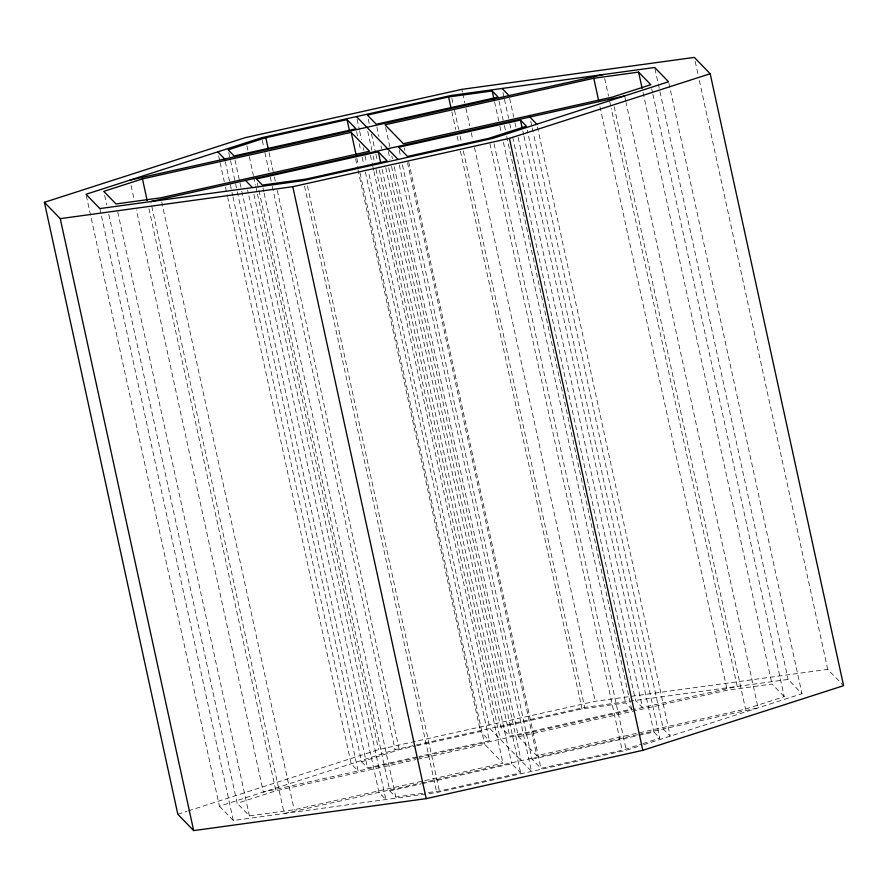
<?xml version="1.0" encoding="UTF-8"?>
<svg xmlns="http://www.w3.org/2000/svg" width="888" height="888" viewBox="0 0 888 888"><rect width="100%" height="100%" fill="white"/><g stroke="black" fill="none" stroke-linecap="round" stroke-linejoin="round"><path stroke-width="0.67" stroke-dasharray="4.44 3.33" d="M177.822 814.263L187.013 811.299M188.323 810.877L378.599 749.616L595.226 701.309L827.738 669.341L843.6 685.68M86.303 195.638L219.436 806.226L395.105 749.661L584.67 707.392L788.111 679.42L801.986 693.717L643.356 744.788M237.318 191.819L361.594 761.793L399.234 749.672L415.484 746.042M108.78 214.374L237.185 803.296L275.879 790.842L415.928 759.606M394.194 166.778L518.459 736.751L536.807 755.644L745.543 709.09L784.237 696.636L652.88 94.183M402.442 164.857L532.023 759.196L540.947 768.386L622.188 750.271L641.658 744M642.956 743.578L659.828 738.15L527.294 130.27M219.436 806.226L233.322 820.523L436.752 792.551L626.318 750.282L642.046 745.21M416.838 745.742L480.475 731.557L489.399 740.747L418.992 756.443M500.788 727.028L582.029 708.913L625.618 702.919L631.568 709.046L509.712 736.219L500.788 727.028L379.176 169.242M361.594 761.793L367.543 767.92L417.638 756.743M417.704 757.664L263.359 792.085L136.419 209.934M419.058 757.364L737.251 686.413L611.199 108.325M417.282 759.307L484.615 744.299L502.963 763.192L294.217 809.734L249.417 815.894L237.185 803.296M518.459 736.751L727.205 690.198L772.005 684.038L784.237 696.636M637.562 734.72L284.182 813.53L151.049 202.941M638.916 734.42L758.075 707.858L626.118 102.686M257.32 183.017L389.854 790.897L421.001 783.949M422.355 783.649L511.71 763.724L520.634 772.915L439.394 791.03L424.409 793.084M532.023 759.196L637.628 735.641M638.983 735.342L653.879 732.023L659.828 738.15M389.854 790.897L395.804 797.024L423.054 793.273M695.193 61.461L698.146 75.003M699.333 80.42L827.738 669.341M668.864 83.128L801.986 693.717M654.978 68.831L788.111 679.42M651.703 88.767L652.58 92.829M643.012 92.419L772.005 684.038M624.941 97.269L625.829 101.332M614.185 106.638L745.543 709.09M604.706 78.533L608.546 96.137M609.723 101.554L610.911 106.971M599.977 106.693L727.205 690.198M537.395 126.906L670.229 736.141L663.292 728.993L533.411 133.3M530.758 121.112L531.934 126.529M532.234 127.883L533.111 131.946M522.821 130.913L523.709 134.976M523.998 136.33L653.879 732.023M509.634 98.313L513.764 117.272M514.951 122.688L516.128 128.105M518.192 137.573L642.468 707.547L635.53 700.399L512.143 134.488M502.985 92.519L504.173 97.935M504.462 99.29L508.602 118.248M509.779 123.654L510.955 129.071M499.034 101.165L503.163 120.124M504.34 125.541L505.527 130.958M506.704 136.364L631.568 709.046M494.561 101.809L498.69 120.768M499.866 126.174L501.054 131.591M503.418 142.424L625.618 702.919M494.072 143.756L626.318 750.282M489.943 143.745L622.188 750.271M461.804 89.366L462.404 92.075M462.692 93.429L464.757 102.908M465.945 108.325L469.774 125.918M471.251 132.689L472.727 139.46M474.503 147.586L595.226 701.309M451.837 98.157L453.313 104.928M454.49 110.345L458.619 129.304M460.095 136.064L461.283 141.481M463.347 150.96L584.67 707.392M451.848 111.866L455.688 129.47M457.165 136.23L458.641 143.001M460.406 151.127L582.029 708.913M408.702 161.86L540.947 768.386M404.273 147.763L404.861 150.472M407.514 162.659L536.807 755.644M399.189 149.961L400.666 156.732M399.289 164.891L531.535 771.417L489.887 728.526L368.564 172.094M385.636 127.517L389.765 146.476M391.83 155.955L392.418 158.663M388.289 151.459L390.065 159.585M391.541 166.356L521.123 760.694M388.689 167.743L520.634 772.915M376.878 126.984L378.943 136.463M381.008 145.943L381.596 148.651M385.736 167.599L509.712 736.219M382.129 169.386L511.71 763.724M368.254 119.147L369.73 125.918M371.495 134.044L375.624 152.991M375.924 154.346L377.4 161.117M367.765 131.369L371.894 150.327M373.071 155.744L374.547 162.504M376.024 169.275L500.299 739.249M370.418 155.311L372.483 164.791M372.782 166.145L373.67 170.207M373.959 171.562L502.963 763.192M357.054 119.292L359.418 130.125M359.707 131.48L361.483 139.605M363.259 147.73L363.847 150.427M365.024 155.844L366.5 162.615M356.565 131.513L357.753 136.93M359.229 143.701L360.706 150.472M362.182 157.243L363.658 164.003M365.423 172.128L489.399 740.747M356.798 158.086L358.275 164.857M360.051 172.971L484.615 744.299M355.611 158.874L357.675 168.354M357.975 169.708L480.475 731.557M307.448 185.858L439.394 791.03M304.517 186.025L436.752 792.551M269.064 152.625L273.193 171.573M274.37 176.989L275.258 181.052M277.322 190.532L399.234 749.672M262.271 140.426L263.747 147.197M264.935 152.614L269.064 171.562M270.252 176.978L272.017 185.104M272.316 186.458L395.105 749.661M262.97 187.79L263.858 191.852M264.147 193.207L395.804 797.024M246.942 145.799L248.118 151.215M249.306 156.632L253.435 175.58M253.735 176.934L255.5 185.059M255.8 186.413L378.599 749.616M253.946 194.372L385.892 799.544L378.954 792.396L247.597 189.932M235.009 160.04L239.727 181.707M240.026 183.061L241.503 189.821M241.791 191.175L367.543 767.92M228.76 152.558L230.236 159.329M230.536 160.684L235.253 182.351M235.553 183.694L237.029 190.465M225.297 161.716L230.025 183.383M230.314 184.737L232.678 195.56M232.978 196.914L358.13 770.951L351.193 763.802L227.805 197.891M218.648 155.922L219.836 161.339M220.124 162.693L224.264 181.652M225.441 187.057L227.506 196.537M161.683 201.865L294.217 809.734M148.951 208.691L275.879 790.842M131.113 185.559L134.354 200.455M117.76 212.077L249.417 815.894M104.651 195.427L106.715 204.906M99.889 208.58L233.322 820.523"/><path stroke-width="1.33" d="M44.4 202.32L245.177 137.673L461.804 89.366L694.316 57.398L710.178 73.737L843.6 685.68L642.823 750.327L426.196 798.634L193.684 830.602L177.822 814.263L44.4 202.32L60.262 218.659L193.684 830.602M265.812 137.729L228.172 149.85L234.121 155.977L355.977 128.804L347.053 119.614L265.812 137.729L268.176 148.562M142.457 178.91L103.763 191.364L115.995 203.963L160.795 197.802L369.541 151.249L351.193 132.356L142.457 178.91L147.175 200.566M60.262 218.659L292.774 186.691L509.401 138.384L710.178 73.737M448.607 96.97L367.366 115.085L376.29 124.276L498.146 97.103L492.196 90.976L448.607 96.97L450.96 107.803M129.925 180.142L603.818 74.47M593.783 78.266L385.037 124.808L403.385 143.701L612.121 97.158L650.815 84.704L638.583 72.106L593.783 78.266L598.801 101.276M150.749 201.587L624.641 95.915M378.288 151.781L256.432 178.954L262.382 185.081L305.971 179.087L387.212 160.972L378.288 151.781L380.652 162.615M520.457 120.08L398.601 147.253L407.525 156.443L488.766 138.328L526.406 126.207L520.457 120.08L522.233 128.205M502.109 88.456L509.046 95.604M529.87 117.05L536.807 124.198M356.465 116.583L398.113 159.474M217.771 151.859L224.708 159.008M245.532 180.453L252.47 187.601M638.583 72.106L642.124 88.356M509.401 138.384L642.823 750.327M492.196 90.976L493.972 99.101M351.193 132.356L356.21 155.378M347.053 119.614L349.417 130.447M292.774 186.691L426.196 798.634M261.683 137.718L86.014 194.283L99.889 208.58L303.33 180.608L492.896 138.339L668.564 81.774L654.678 67.477L451.248 95.449L261.683 137.718"/></g></svg>
